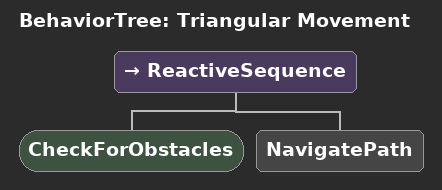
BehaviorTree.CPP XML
<root BTCPP_format="4">
    <BehaviorTree ID="Triangular Movement">

        <ReactiveSequence>
        	<CheckForObstacles/>
        	<NavigatePath/>
    </ReactiveSequence>
    </BehaviorTree>
</root>
